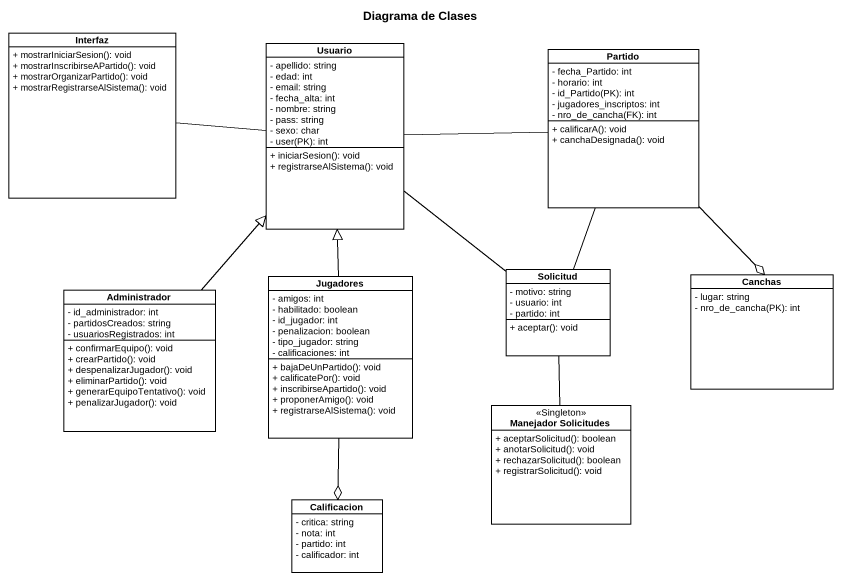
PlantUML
@startuml
title Diagrama de Clases
hide circle
hide empty members
skinparam classAttributeIconSize 0
class Interfaz {
  + mostrarIniciarSesion(): void
  + mostrarInscribirseAPartido(): void
  + mostrarOrganizarPartido(): void
  + mostrarRegistrarseAlSistema(): void
}
class Usuario {
  - apellido: string
  - edad: int
  - email: string
  - fecha_alta: int
  - nombre: string
  - pass: string
  - sexo: char
  {field} - user(PK): int
  + iniciarSesion(): void
  + registrarseAlSistema(): void
}
class Partido {
  - fecha_Partido: int
  - horario: int
  {field} - id_Partido(PK): int
  - jugadores_inscriptos: int
  {field} - nro_de_cancha(FK): int
  + calificarA(): void
  + canchaDesignada(): void
}
class Administrador {
  - id_administrador: int
  - partidosCreados: string
  - usuariosRegistrados: int
  + confirmarEquipo(): void
  + crearPartido(): void
  + despenalizarJugador(): void
  + eliminarPartido(): void
  + generarEquipoTentativo(): void
  + penalizarJugador(): void
}
class Jugadores {
  - amigos: int
  - habilitado: boolean
  - id_jugador: int
  - penalizacion: boolean
  - tipo_jugador: string
  - calificaciones: int
  + bajaDeUnPartido(): void
  + calificatePor(): void
  + inscribirseApartido(): void
  + proponerAmigo(): void
  + registrarseAlSistema(): void
}
class Solicitud {
  - motivo: string
  - usuario: int
  - partido: int
  + aceptar(): void
}
class Canchas {
  - lugar: string
  {field} - nro_de_cancha(PK): int
}
class "Manejador Solicitudes" as Manejador_Solicitudes <<Singleton>> {
  + aceptarSolicitud(): boolean
  + anotarSolicitud(): void
  + rechazarSolicitud(): boolean
  + registrarSolicitud(): void
}
class Calificacion {
  - critica: string
  - nota: int
  - partido: int
  - calificador: int
}
Interfaz -right- Usuario
Usuario -right- Partido
Partido --o Canchas
Administrador -up-|> Usuario
Jugadores -up-|> Usuario
Jugadores --o Calificacion
Solicitud -up- Usuario
Solicitud -up- Partido
Manejador_Solicitudes -up- Solicitud
@enduml
